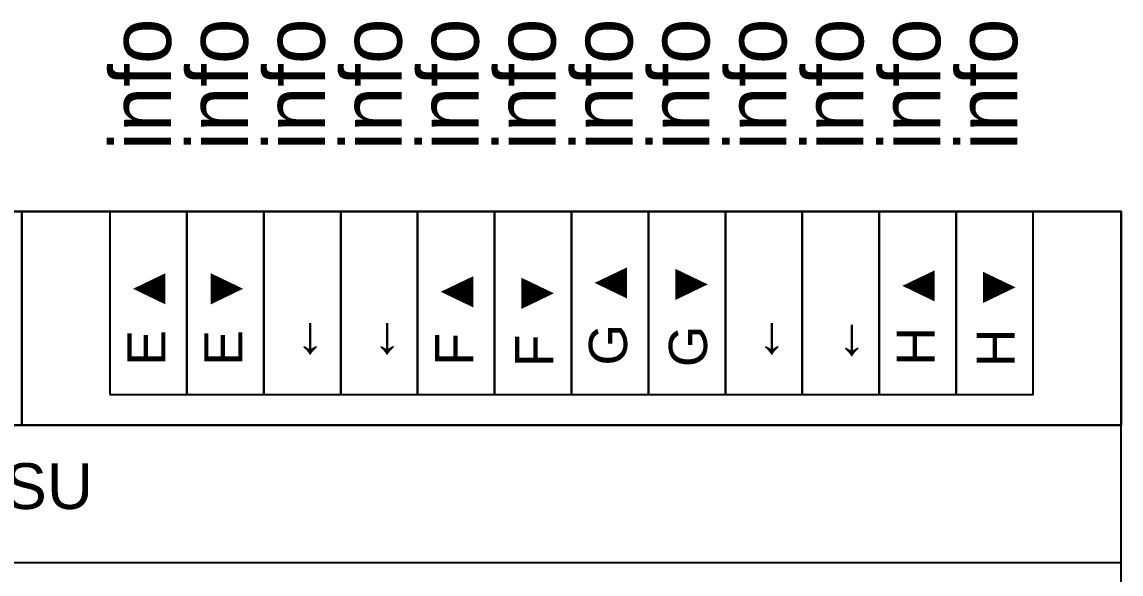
# Model space of a CAD drawing. Header units: millimetres. Extents: x 2151 to 5908, y -441 to 3322.
# Drawn here: x 3330.7 to 3402.7, y 3259.9 to 3296.1 of the extents above; entities that cross this region are included whole.
import ezdxf

# ---------------------------------------------------------------- set-up
doc = ezdxf.new("R2010")
doc.units = ezdxf.units.MM
doc.layers.add('Gehäuse', color=7, linetype='Continuous')
doc.layers.add('Klemmen', color=7, linetype='Continuous')
doc.styles.add('ARIAL', font='arial.ttf')
doc.styles.add('CP_SIGNAL', font='cp_simplex.shx')
doc.styles.get("Standard").update_dxf_attribs({"font": 'ARIAL.TTF'})

# ---------------------------------------------------------------- blocks, each defined once
blk = doc.blocks.new('*U108')
at = {"layer": 'Gehäuse'}
for p, q in [((0, 77), (144, 77)), ((0, 68), (144, 68))]:
    blk.add_line(p, q, dxfattribs=at)
for points in [[(0, 0), (144, 0), (144, 91), (0, 91)], [(0, 91), (72, 91), (72, 77), (0, 77)], [(72, 91), (144, 91), (144, 77), (72, 77)]]:
    blk.add_lwpolyline(points, close=True, dxfattribs=at)
at = {"layer": 'Gehäuse', "insert": (72, 72.986), "char_height": 3, "attachment_point": 5}
blk.add_mtext_dynamic_manual_height_columns('8 SU', width=11.12522, gutter_width=25.4, heights=[0], dxfattribs=at)
blk = doc.blocks.new('A$C6b96852a')
blk.add_lwpolyline([(0, 0), (5.04, 0), (5.04, 12), (0, 12)], close=True)
at = {"style": 'ARIAL'}
blk.add_attdef('5', (3.64, 1.9), '', height=2.5, rotation=90, dxfattribs=at)
blk = doc.blocks.new('Terminal_12er_51')
at = {"layer": 'Klemmen'}
for points in [[(-30.24, -12), (-25.2, -12), (-25.2, 0), (-30.24, 0)], [(-25.2, -12), (-20.16, -12), (-20.16, 0), (-25.2, 0)], [(-20.16, -12), (-15.12, -12), (-15.12, 0), (-20.16, 0)], [(-15.12, -12), (-10.08, -12), (-10.08, 0), (-15.12, 0)], [(-10.08, -12), (-5.04, -12), (-5.04, 0), (-10.08, 0)], [(-5.04, -12), (0, -12), (0, 0), (-5.04, 0)], [(0, -12), (5.04, -12), (5.04, 0), (0, 0)], [(5.04, -12), (10.08, -12), (10.08, 0), (5.04, 0)], [(10.08, -12), (15.12, -12), (15.12, 0), (10.08, 0)], [(15.12, -12), (20.16, -12), (20.16, 0), (15.12, 0)], [(20.16, -12), (25.2, -12), (25.2, 0), (20.16, 0)], [(25.2, -12), (30.24, -12), (30.24, 0), (25.2, 0)]]:
    blk.add_lwpolyline(points, close=True, dxfattribs=at)
for p in [(-5.04, -12), (5.04, -12), (15.12, -12), (25.2, -12)]:
    blk.add_blockref('A$C6b96852a', p, dxfattribs=at)
at = {"layer": 'Klemmen', "style": 'ARIAL'}
for tag, p in [('10', (18.96, -10.2)), ('11', (23.8, -10.1)), ('12', (29.04, -10.2)), ('1', (-26.6, -10.1)), ('2', (-21.56, -10.1)), ('3', (-16.52, -10.1)), ('4', (-11.48, -10.1)), ('5', (-6.44, -10.1)), ('6', (-1.2, -10.2)), ('7', (3.64, -10.1)), ('8', (8.88, -10.2)), ('9', (13.72, -10.1))]:
    blk.add_attdef(tag, p, '', height=2.5, rotation=90, dxfattribs=at)
blk = doc.blocks.new('JAL-0810M.02')
at = {"layer": 'Gehäuse'}
blk.add_blockref('*U108', (0, 0), dxfattribs=at)
blk.add_blockref('Terminal_12er_51', (108, 91), dxfattribs=at).add_auto_attribs({'1': 'E ▲', '2': 'E ▼', '3': '←', '4': '←', '5': 'F ▲', '6': 'F ▼', '7': 'G ▲', '8': 'G ▼', '9': '←', '10': '←', '11': 'H ▲', '12': 'H ▼'})
blk = doc.blocks.new('MDT_CAD_JAL-0810M02')
blk.add_blockref('JAL-0810M.02', (10, 10))

msp = doc.modelspace()

# ---------------------------------------------------------------- block references
msp.add_blockref('MDT_CAD_JAL-0810M02', (3248.666, 3182.661))

# ---------------------------------------------------------------- texts
at = {"char_height": 4, "width": 50, "attachment_point": 1, "rotation": 90, "style": 'CP_SIGNAL'}
for insert in [(3336.426, 3283.661), (3341.466, 3283.661), (3346.506, 3283.661), (3351.546, 3283.661), (3356.586, 3283.661), (3361.626, 3283.661), (3366.666, 3283.661), (3371.706, 3283.661), (3376.746, 3283.661), (3381.786, 3283.661), (3386.826, 3283.661), (3391.866, 3283.661)]:
    msp.add_mtext('\\pxi0,l1,sm1,qj;info ', dxfattribs=dict(at, insert=insert))

doc.saveas('drawing.dxf')
